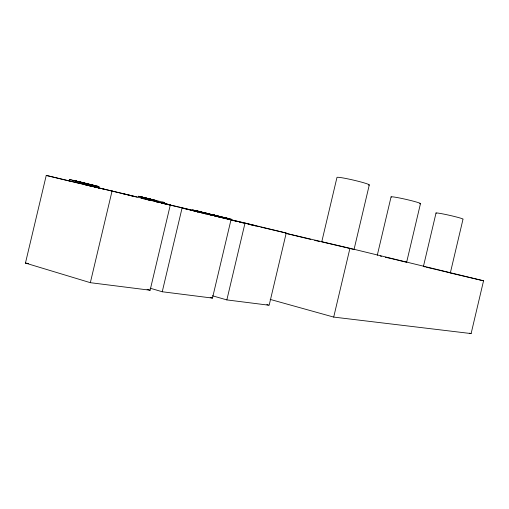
<?xml version="1.0" encoding="UTF-8"?>
<svg xmlns="http://www.w3.org/2000/svg" width="509" height="509" viewBox="0 0 509 509"><rect width="100%" height="100%" fill="white"/><g stroke="black" fill="none" stroke-linecap="round" stroke-linejoin="round"><path stroke-width="0.76" d="M25.45 263.064L46.243 175.427L170.33 204.892L150.117 290.225L90.335 282.68L25.45 263.064L28.574 263.497M69.141 180.943L69.491 179.486L81.885 182.426L81.542 183.876L76.089 182.572M77.005 182.801L77.355 181.35L75.249 180.911M79.633 183.412L79.977 181.955L84.227 183.081M82.846 182.68L82.503 184.131L84.271 184.557M87.739 185.391L88.082 183.953L89.425 184.264L89.081 185.702L90.328 186.001M90.946 186.154L91.289 184.716M92.269 186.472L92.606 185.041M94.337 186.975L94.68 185.543L92.205 184.971M96.583 187.522L96.92 186.09L79.907 182.006L81.09 182.292M98.619 188.012L98.956 186.587L96.92 186.09M90.335 282.68L112.12 190.754M141.884 198.51L142.215 197.117L138.308 196.232L151.052 199.273L149.271 198.841L148.946 200.222M143.691 198.949L144.022 197.556L141.197 196.913M145.504 199.388L145.835 198.001L148.571 198.701M147.19 199.795L147.515 198.408L144.906 197.816L155.423 200.349L147.158 198.383L147.559 198.472M156.517 202.086L156.836 200.731L164.719 202.588L164.401 203.944M162.409 203.46L162.734 202.098L164.719 202.588M150.174 288.209L162.244 291.752L182.133 207.755L155.83 201.628M202.359 213.163L202.665 212.329L204.822 212.851L204.618 213.704M205.579 213.933L205.782 213.086L195.106 210.541M208.321 214.601L208.518 213.748L210.077 214.13L203.53 212.59M210.847 215.212L211.05 214.365M212.908 215.695L213.106 214.843M214.442 216.064L214.645 215.218M216.974 216.675L217.178 215.835L205.076 212.947M225.608 218.768L225.805 217.935L227.968 218.463L227.778 219.296M229.432 219.697L229.629 218.87L220.308 216.649M162.244 291.752L212.469 298.096L231.035 219.633L182.133 207.755M231.576 220.212L231.773 219.392L229.629 218.87M212.412 295.774L226.849 299.909L245.033 223.037L214.283 215.854M245.033 223.037L286.223 233.039L269.153 305.247L226.849 299.909M270.171 299.4L333.7 317.088L349.944 248.297L285.434 233.205M369.273 184.977L354.035 249.505L346.864 247.762M377.264 255.346L391.077 196.837M420.453 203.708L406.634 262.281L397.402 260.054M423.405 266.538L436.041 212.966M450.344 272.9L462.993 219.271A13.915 0.763 12.8 0 0 449.383 215.294A13.915 0.763 12.8 0 0 436.13 213.195M333.7 317.088L471.111 333.573L483.55 280.803L349.944 248.297M78.787 181.745L79.569 181.942M213.716 215.046L216.026 215.574M216.249 215.67C218.488 216.115 213.405 215.027 214.569 215.262M322.267 241.991L321.745 241.877L336.971 177.437A16.587 1.12 13.1 0 1 355.626 180.631A16.587 1.12 13.1 0 1 368.554 185.111M210.433 214.264L217.178 215.835M75.879 181.007L72.755 180.243M253.908 225.392L255.543 225.761M144.391 197.677L141.922 197.11L144.022 197.556M85.868 184.805L133.084 196.048L129.801 195.316M221.294 216.879L221.771 216.98L218.374 216.153L219.417 216.44M322.801 242.112L329.151 243.582M204.166 212.724L205.159 212.978M192.987 210.65L195.8 211.299M75.338 180.88L81.128 182.324L76.592 181.242M78.03 181.567L77.444 181.433L77.826 181.528M84.163 183.03L85.436 183.316L80.098 182.069M220.868 216.777L227.968 218.463M218.119 216.847L219.494 217.165M251.783 224.902L253.202 225.226M424.194 266.71L425.301 266.964M74.25 180.612L76.439 181.115M80.88 182.267L77.96 181.573M92.625 185.123L98.956 186.587M153.699 199.967L151.777 199.515L156.918 200.775M69.797 181.089L71.101 181.395M84.939 184.735L86.396 185.079M125.736 194.374L129.114 195.163M200.584 211.846L201.297 212.011L200.705 211.865M212.438 214.734L211.629 214.543L213.5 215.008M219.264 216.389L219.856 216.522L218.87 216.287M189.03 209.733L192.326 210.497M220.181 217.324L223.273 218.043M248.01 224.024L251.077 224.743M380.229 256.021L381.483 256.307M426.466 267.238L427.681 267.518M81.599 182.413L87.465 183.806L87.128 185.251L88.375 185.55M72.405 181.7L73.404 181.936M195.774 210.669L197.778 211.14M197.059 210.987L202.716 212.387L200.381 211.827M199.681 211.623L200.451 211.801M122.147 193.541L125.061 194.222M130.304 195.564L137.233 197.174M141.082 198.071L170.33 204.892M145.001 199.102L151.968 200.724M214.722 215.294L212.571 214.773M215.498 215.479L218.488 216.223M231.773 219.392L216.051 215.638M161.588 203.078L178.023 206.953M184.194 208.601L187.649 209.409M193.445 210.86L198.046 211.935M199.579 212.291L231.035 219.633M197.371 211.903L199.681 212.444M203.524 213.341L206.597 214.06M208.136 214.416L212.749 215.492M224.717 218.38L228.07 219.169M239.109 222.026L243.741 223.107M249.919 224.552L259.189 226.721M260.735 227.078L286.223 233.039M329.826 243.735L333.121 244.511M428.285 267.658L434.062 269.013M449.867 272.894L483.55 280.803M204.688 212.857L205.63 213.093M228.745 219.322L238.536 221.638M333.783 244.664L346.196 247.603M392.229 258.833L385.313 257.204M434.75 269.178L438.332 270.018M213.583 215.002L214.563 215.237M73.888 182.05L75.688 182.477M102.729 188.947L105.764 189.672M178.735 207.118L195.787 211.216M239.3 221.816L255.849 225.811M197.117 211.89L197.575 211.998M232.511 220.378L237.646 221.593M392.878 258.986L396.702 259.889M439.025 270.184L448.734 272.5M212.272 214.715L211.241 214.467M216.802 215.822L217.597 216.007M99.153 188.095L91.525 186.256M198.109 211.235L198.586 211.35L192.364 209.873L193.974 210.268M201.348 212.908L201.844 213.029M205.782 213.086L207.348 213.462M197.829 211.203L199.413 211.591M205.661 213.112L207.208 213.487M208.206 213.729L209.638 214.079M215.262 215.428L219.793 216.548M223.095 217.349L224.437 217.68M285.447 233.268L310.821 239.415M314.664 240.343L319.277 241.463M46.243 175.427L69.402 181.032M199.146 212.374L199.713 212.514M69.491 179.486L71.425 179.957M72.876 180.313L74.791 180.778M85.55 183.405L91.97 184.932M90.787 186.078L85.582 184.792M469.584 333.166L471.111 333.573M266.856 304.605L268.383 305.037M210.198 297.441L212.469 298.096M147.082 289.328L150.117 290.225M391.338 197.142A15.117 0.916 12.9 0 1 406.907 199.585A15.117 0.916 12.9 0 1 419.613 203.753"/></g></svg>
